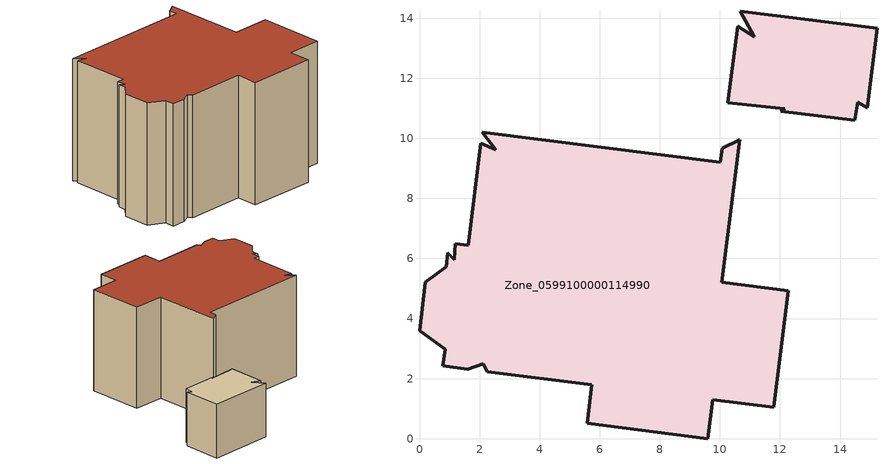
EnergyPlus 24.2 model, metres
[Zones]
Zone_0599100000114990
 floor ground (C_G): 2.09,10.2 10.01,9.2 10.07,9.68 10.65,9.96 10.06,5.2 12.28,4.92 11.79,1.04 9.76,1.29 9.6,0 5.58,0.51 5.74,1.8 2.26,2.23 2.12,2.49 1.6,2.32 0.77,2.42 0.85,2.98 0,3.6 0.2,5.2 0.89,5.73 0.95,6.19 1.16,5.95 1.2,6.49 1.62,6.44 2.04,9.83 2.54,9.62 z0; 10.69,14.23 15.23,13.66 14.9,11.01 14.6,11.2 14.48,10.6 12.03,10.9 12.16,10.99 10.26,11.18 10.59,13.73 11.15,13.38 z0
 wall outside (C_F): 0.2,5.2 0,3.6 0.85,2.98 0.77,2.42 1.6,2.32 2.12,2.49 2.26,2.23 5.74,1.8 5.58,0.51 9.6,0 9.76,1.29 11.79,1.04 12.28,4.92 10.06,5.2 10.65,9.96 10.07,9.68 10.01,9.2 2.09,10.2 2.54,9.62 2.04,9.83 1.62,6.44 1.2,6.49 1.16,5.95 0.95,6.19 0.89,5.73 0.2,5.2 z0:7.26; 12.03,10.9 14.48,10.6 14.6,11.2 14.9,11.01 15.23,13.66 10.69,14.23 11.15,13.38 10.59,13.73 10.26,11.18 12.16,10.99 12.03,10.9 z0:3.85; 15.23,13.66 10.69,14.23 11.15,13.38 10.59,13.73 10.26,11.18 12.16,10.99 12.03,10.9 14.48,10.6 14.6,11.2 14.9,11.01 z3.85
 roof outside (C_R): 10.01,9.2 2.09,10.2 2.54,9.62 2.04,9.83 1.62,6.44 1.2,6.49 1.16,5.95 0.95,6.19 0.89,5.73 0.2,5.2 0,3.6 0.85,2.98 0.77,2.42 1.6,2.32 2.12,2.49 2.26,2.23 5.74,1.8 5.58,0.51 9.6,0 9.76,1.29 11.79,1.04 12.28,4.92 10.06,5.2 10.65,9.96 10.07,9.68 z7.26
[BUILDING]
Pand.0599100000114990: North Axis=0; Terrain=City; Loads Convergence Tolerance Value=0.04; Temperature Convergence Tolerance Value=0.4; Solar Distribution=FullExterior; Maximum Number of Warmup Days=25; Minimum Number of Warmup Days=1
[Site:Location]
Rotterdam.The.Hague.AP_ZH_NLD Design_Conditions: Latitude=51.96; Longitude=4.45; Time Zone=1; Elevation=-4.5
[SITE:GROUNDTEMPERATURE:BUILDINGSURFACE]
18, 18, 18, 18, 18, 18, 18, 18, 18, 18, 18, 18
[MATERIAL] Thermal Absorptance=0.9; Solar Absorptance=0.7; Visible Absorptance=0.7
Name | Roughness | Thickness | Conductivity | Density | Specific Heat
G.D.1965 | MediumSmooth | 0.15 | 1 | 540 | 1210
F.D.1965 | Rough | 0.3 | 0.857143 | 1920 | 840
R.D.1965 | MediumRough | 0.2 | 0.08 | 1500 | 1000
[CONSTRUCTION]
C_G: G.D.1965
C_F: F.D.1965
C_R: R.D.1965
[ZONE]
Zone_0599100000114990: Type=1; Multiplier=1; Ceiling Height=Autocalculate; Volume=Autocalculate; Floor Area=autocalculate; Part of Total Floor Area=Yes
[ZONEINFILTRATION:DESIGNFLOWRATE]
Infil_Zone_0599100000114990: Zone or ZoneList or Space or SpaceList=Zone_0599100000114990; Schedule=AlwaysOn; Design Flow Rate Calculation Method=Flow/Area; Flow Rate per Floor Area=0.0042; Constant Term Coefficient=1; Temperature Term Coefficient=0; Velocity Term Coefficient=0; Velocity Squared Term Coefficient=0
[HVACTEMPLATE:ZONE:IDEALLOADSAIRSYSTEM]
Zone_0599100000114990: Maximum Heating Supply Air Temperature=50; Minimum Cooling Supply Air Temperature=13; Maximum Heating Supply Air Humidity Ratio=0.0156; Minimum Cooling Supply Air Humidity Ratio=0.0077; Heating Limit=NoLimit; Cooling Limit=NoLimit; Dehumidification Control Type=ConstantSensibleHeatRatio; Cooling Sensible Heat Ratio=0.7; Dehumidification Setpoint=60; Humidification Control Type=None; Humidification Setpoint=30; Outdoor Air Method=None; Outdoor Air Flow Rate per Person=0.00944; Outdoor Air Flow Rate per Zone Floor Area=0; Outdoor Air Flow Rate per Zone=0; Demand Controlled Ventilation Type=None; Outdoor Air Economizer Type=NoEconomizer; Heat Recovery Type=None; Sensible Heat Recovery Effectiveness=0.7; Latent Heat Recovery Effectiveness=0.65
[ZONECONTROL:THERMOSTAT]
ThermostatControl_Zone_0599100000114990: Zone or ZoneList=Zone_0599100000114990; Control Type Schedule=DualSetpointControlType; Control 1=Thermostat_Zone_0599100000114990; Temperature Difference Between Cutout And Setpoint=0
[THERMOSTATSETPOINT:DUALSETPOINT]
Thermostat_Zone_0599100000114990: Heating Setpoint Temperature Schedule=HeatingSetpoint_Zone_0599100000114990; Cooling Setpoint Temperature Schedule=CoolingSetpoint_Zone_0599100000114990
[SCHEDULE:COMPACT]
HeatingSetpoint_Zone_0599100000114990: Through: 12/31, For: AllDays, Until: 24:00, 21
CoolingSetpoint_Zone_0599100000114990: Through: 12/31, For: AllDays, Until: 24:00, 24
DualSetpointControlType: Through: 12/31, For: AllDays, Until: 24:00, 4
AlwaysOn: Through: 12/31, For: AllDays, Until: 24:00, 1
